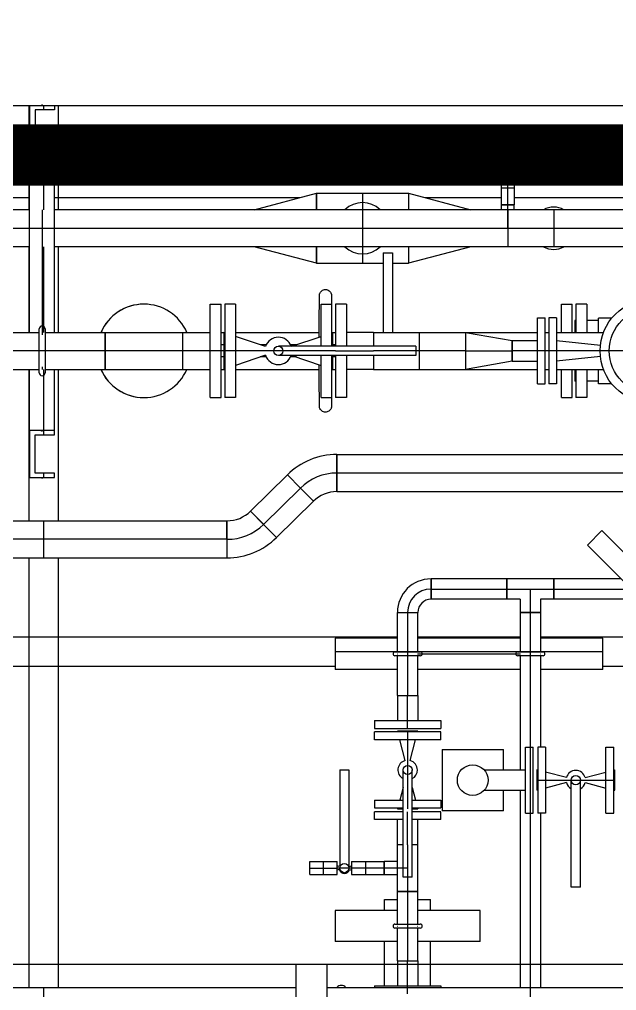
# Model space of a CAD drawing. Header units: inches. Extents: x 517790 to 538444, y 301815 to 302461.
# Drawn here: x 517891.266 to 517892.184, y 302347.485 to 302348.98 of the extents above; entities that cross this region are included whole.
import ezdxf

# ---------------------------------------------------------------- set-up
doc = ezdxf.new("R2010")
doc.units = ezdxf.units.IN
doc.header["$MEASUREMENT"] = 0
doc.linetypes.add('BLAST PROOF PARTITION-EMBED 1_DWG$0$DIVIDE2', pattern=[0.625, 0.25, -0.125, 0, -0.125, 0, -0.125])
doc.layers.add('Layout', color=6, linetype='Continuous', lineweight=15)
for name, color, linetype in [('电气-接地设计-接地线', 3, '接地线'), ('硅胶总平面底图 工艺装置区', 253, 'Continuous'), ('硅胶总平面底图0804', 253, 'Continuous')]:
    doc.layers.add(name, color=color, linetype=linetype)
doc.styles.add('EESLTYPE', font='TXT.shx')
doc.linetypes.add('接地线', pattern='A,500,["/",EESLTYPE,S=200,R=0,X=0,Y=-100],-200,60,-200', length=960)

msp = doc.modelspace()

# ---------------------------------------------------------------- linework, layer by layer
at = {"layer": 'Layout', "color": 9, "lineweight": -3}
msp.add_arc((517888.1581, 302345.937), 10.9625, 0, 86.22389, dxfattribs=at)
at = {"layer": '电气-接地设计-接地线', "color": 1, "linetype": '接地线', "ltscale": 0.005, "const_width": 0.0944}
msp.add_lwpolyline([(517880.4229, 302348.7714), (517892.3704, 302348.7714)], dxfattribs=at)
at = {"layer": '硅胶总平面底图 工艺装置区', "linetype": 'BLAST PROOF PARTITION-EMBED 1_DWG$0$DIVIDE2', "lineweight": -3, "ltscale": 400}
msp.add_line((517875.7208, 302348.8476), (517896.8661, 302348.8476), dxfattribs=at)
at = {"layer": '硅胶总平面底图 工艺装置区', "color": 253, "linetype": 'Continuous', "lineweight": -3}
for p, q in [((517889.1255, 302348.8476), (517891.2814, 302348.8476)), ((517891.28, 302348.8476), (517891.2814, 302348.8476)), ((517891.28, 302348.8476), (517891.28, 302348.6873)), ((517891.2814, 302348.8476), (517891.3198, 302348.8476)), ((517891.2814, 302348.8476), (517891.2814, 302348.7757)), ((517891.3027, 302348.8476), (517891.3027, 302348.8411)), ((517891.3198, 302348.8476), (517891.3198, 302348.8411)), ((517891.3198, 302348.8476), (517892.2981, 302348.8476)), ((517891.3198, 302348.8476), (517891.3254, 302348.8476)), ((517891.3254, 302348.8476), (517891.3254, 302348.6873)), ((517891.29, 302348.8411), (517891.29, 302348.7823)), ((517891.3198, 302348.8411), (517891.29, 302348.8411)), ((517892.0069, 302348.807), (517892.017, 302348.807)), ((517892.0069, 302348.807), (517892.0069, 302348.765)), ((517892.017, 302348.807), (517892.017, 302348.7868)), ((517892.017, 302348.807), (517892.0271, 302348.807)), ((517892.0271, 302348.807), (517892.0271, 302348.765)), ((517892.017, 302348.7868), (517892.0069, 302348.7868)), ((517892.0271, 302348.7868), (517892.017, 302348.7868)), ((517892.017, 302348.7868), (517892.017, 302348.765)), ((517891.2814, 302348.7757), (517891.2997, 302348.7757)), ((517891.2814, 302348.4985), (517891.2814, 302348.7757)), ((517891.2997, 302348.7757), (517891.2814, 302348.7757)), ((517891.29, 302348.7823), (517891.3198, 302348.7823)), ((517891.3015, 302348.7757), (517891.3198, 302348.7757)), ((517891.3198, 302348.7757), (517891.3015, 302348.7757)), ((517891.3027, 302348.7823), (517891.3027, 302348.6873)), ((517891.3198, 302348.7823), (517891.3198, 302348.7757)), ((517891.3198, 302348.4985), (517891.3198, 302348.7757)), ((517891.866, 302348.7539), (517891.866, 302348.761)), ((517891.866, 302348.761), (517892.017, 302348.761)), ((517892.0069, 302348.765), (517892.017, 302348.765)), ((517892.0146, 302348.7618), (517892.0136, 302348.765)), ((517892.017, 302348.765), (517892.017, 302348.7651)), ((517892.017, 302348.7428), (517892.017, 302348.765)), ((517892.017, 302348.765), (517892.017, 302348.765)), ((517892.017, 302348.765), (517892.0271, 302348.765)), ((517892.0194, 302348.7618), (517892.0204, 302348.765)), ((517891.866, 302348.7468), (517891.866, 302348.7539)), ((517891.866, 302348.7468), (517892.017, 302348.7468)), ((517892.0271, 302348.7428), (517892.0069, 302348.7428)), ((517892.0069, 302348.7428), (517892.0069, 302348.6948)), ((517892.0146, 302348.746), (517892.0136, 302348.7428)), ((517892.017, 302348.7211), (517892.017, 302348.7428)), ((517892.0194, 302348.746), (517892.0204, 302348.7428)), ((517892.0271, 302348.7428), (517892.0271, 302348.6948)), ((517891.6269, 302348.6873), (517891.7229, 302348.7128)), ((517891.7229, 302348.7128), (517891.7229, 302348.6873)), ((517891.7229, 302348.7128), (517891.7937, 302348.7128)), ((517891.7229, 302348.6873), (517891.7229, 302348.7128)), ((517891.7937, 302348.7128), (517891.7937, 302348.6049)), ((517891.7937, 302348.7128), (517891.8645, 302348.7128)), ((517891.8645, 302348.7128), (517891.8645, 302348.6873)), ((517891.8645, 302348.7128), (517891.8645, 302348.6873)), ((517891.8645, 302348.7128), (517891.9604, 302348.6873)), ((517892.0069, 302348.7211), (517892.0271, 302348.7211)), ((517892.017, 302348.6948), (517892.017, 302348.7211)), ((517890.9239, 302348.706), (517891.2814, 302348.706)), ((517891.3198, 302348.706), (517891.6974, 302348.706)), ((517891.8899, 302348.706), (517892.0069, 302348.706)), ((517892.0271, 302348.706), (517892.2006, 302348.706)), ((517891.2814, 302348.6873), (517890.8006, 302348.6873)), ((517891.3006, 302348.6873), (517891.3006, 302348.4947)), ((517892.4577, 302348.6873), (517891.3198, 302348.6873)), ((517892.0069, 302348.6948), (517892.017, 302348.6948)), ((517892.0069, 302348.6948), (517892.0069, 302348.6873)), ((517892.0271, 302348.6948), (517892.0069, 302348.6948)), ((517892.017, 302348.6948), (517892.017, 302348.6948)), ((517892.017, 302348.6948), (517892.017, 302348.6948)), ((517892.017, 302348.6873), (517892.017, 302348.6948)), ((517892.017, 302348.6948), (517892.0271, 302348.6948)), ((517892.017, 302348.6588), (517892.017, 302348.6873)), ((517892.017, 302348.6873), (517892.017, 302348.6304)), ((517892.0271, 302348.6873), (517892.0271, 302348.6948)), ((517892.0878, 302348.6873), (517892.0878, 302348.6304)), ((517890.8653, 302348.6588), (517891.2814, 302348.6588)), ((517891.2814, 302348.6588), (517891.3198, 302348.6588)), ((517891.3198, 302348.6588), (517892.4519, 302348.6588)), ((517891.2814, 302348.6304), (517890.8006, 302348.6304)), ((517891.28, 302348.6304), (517891.28, 302348.4985)), ((517891.3027, 302348.6304), (517891.3027, 302348.4985)), ((517892.4577, 302348.6304), (517891.3198, 302348.6304)), ((517891.3254, 302348.6304), (517891.3254, 302348.4985)), ((517891.7229, 302348.6049), (517891.6269, 302348.6304)), ((517891.7229, 302348.6304), (517891.7229, 302348.6049)), ((517891.7229, 302348.6049), (517891.7229, 302348.6304)), ((517891.8645, 302348.6304), (517891.8645, 302348.6049)), ((517891.8645, 302348.6304), (517891.8645, 302348.6049)), ((517891.9604, 302348.6304), (517891.8645, 302348.6049)), ((517891.8253, 302348.6211), (517891.8395, 302348.6211)), ((517891.8253, 302348.6211), (517891.8253, 302348.4985)), ((517891.8395, 302348.6211), (517891.8395, 302348.4985)), ((517891.7229, 302348.6049), (517891.7937, 302348.6049)), ((517891.7937, 302348.6049), (517891.8253, 302348.6049)), ((517891.8395, 302348.6049), (517891.8645, 302348.6049)), ((517891.4572, 302348.542), (517891.4571, 302348.542)), ((517891.4571, 302348.542), (517891.4571, 302348.542)), ((517891.4573, 302348.542), (517891.4573, 302348.542)), ((517891.4573, 302348.542), (517891.4573, 302348.542)), ((517891.5594, 302348.47), (517891.5594, 302348.542)), ((517891.5594, 302348.542), (517891.5759, 302348.542)), ((517891.5759, 302348.47), (517891.5759, 302348.542)), ((517891.5816, 302348.542), (517891.5816, 302348.47)), ((517891.5981, 302348.542), (517891.5816, 302348.542)), ((517891.5981, 302348.542), (517891.5981, 302348.47)), ((517891.73, 302348.4771), (517891.73, 302348.542)), ((517891.73, 302348.542), (517891.7465, 302348.542)), ((517891.7465, 302348.4771), (517891.7465, 302348.542)), ((517891.7522, 302348.542), (517891.7522, 302348.4771)), ((517891.7687, 302348.542), (517891.7522, 302348.542)), ((517891.7687, 302348.542), (517891.7687, 302348.4771)), ((517892.0998, 302348.4985), (517892.0998, 302348.542)), ((517892.0998, 302348.542), (517892.1163, 302348.542)), ((517892.1163, 302348.4985), (517892.1163, 302348.542)), ((517892.122, 302348.542), (517892.122, 302348.4985)), ((517892.1385, 302348.542), (517892.122, 302348.542)), ((517892.1385, 302348.542), (517892.1385, 302348.4985)), ((517892.0626, 302348.47), (517892.0626, 302348.521)), ((517892.0626, 302348.521), (517892.0746, 302348.521)), ((517892.0746, 302348.47), (517892.0746, 302348.521)), ((517892.0802, 302348.521), (517892.0802, 302348.47)), ((517892.0923, 302348.521), (517892.0802, 302348.521)), ((517892.0923, 302348.521), (517892.0923, 302348.47)), ((517892.1769, 302348.5205), (517892.1569, 302348.5205)), ((517892.1569, 302348.4985), (517892.1569, 302348.5205)), ((517891.2961, 302348.4363), (517891.2961, 302348.5038)), ((517891.3051, 302348.5038), (517891.3051, 302348.4363)), ((517892.1205, 302348.5168), (517892.1205, 302348.4985)), ((517892.122, 302348.5168), (517892.1205, 302348.5168)), ((517892.1569, 302348.5168), (517892.1385, 302348.5168)), ((517891.198, 302348.4985), (517891.2961, 302348.4985)), ((517891.3006, 302348.4985), (517891.3006, 302348.4947)), ((517891.3051, 302348.4985), (517891.3975, 302348.4985)), ((517891.3975, 302348.4416), (517891.3975, 302348.4985)), ((517891.3975, 302348.4985), (517891.5174, 302348.4985)), ((517891.3975, 302348.4985), (517891.3975, 302348.4416)), ((517891.5174, 302348.47), (517891.5174, 302348.4985)), ((517891.5174, 302348.4985), (517891.5594, 302348.4985)), ((517891.5174, 302348.4416), (517891.5174, 302348.4985)), ((517891.5759, 302348.4985), (517891.5816, 302348.4985)), ((517891.5801, 302348.4985), (517891.5801, 302348.47)), ((517891.5816, 302348.498), (517891.5801, 302348.4985)), ((517891.5981, 302348.4985), (517891.7271, 302348.4985)), ((517891.6442, 302348.4768), (517891.5981, 302348.4924)), ((517891.6849, 302348.4771), (517891.73, 302348.4924)), ((517891.7465, 302348.498), (517891.748, 302348.4985)), ((517891.7465, 302348.4985), (517891.7522, 302348.4985)), ((517891.748, 302348.4771), (517891.748, 302348.4985)), ((517891.8107, 302348.4985), (517891.7687, 302348.4985)), ((517891.8107, 302348.4985), (517891.8107, 302348.4771)), ((517891.8107, 302348.4985), (517891.8107, 302348.4771)), ((517891.8107, 302348.4985), (517891.881, 302348.4985)), ((517891.881, 302348.4985), (517891.881, 302348.4416)), ((517891.881, 302348.4985), (517891.9518, 302348.4985)), ((517891.9518, 302348.4985), (517891.9518, 302348.4416)), ((517891.9518, 302348.4985), (517892.0626, 302348.4985)), ((517891.9518, 302348.4985), (517891.9518, 302348.47)), ((517891.9518, 302348.4985), (517892.0238, 302348.4858)), ((517892.0746, 302348.4985), (517892.0802, 302348.4985)), ((517892.0923, 302348.4985), (517892.1643, 302348.4985)), ((517891.5801, 302348.4795), (517891.5759, 302348.4795)), ((517891.6453, 302348.4795), (517891.6362, 302348.4795)), ((517891.8754, 302348.4771), (517891.6641, 302348.4771)), ((517891.6919, 302348.4795), (517891.6828, 302348.4795)), ((517891.7522, 302348.4795), (517891.748, 302348.4795)), ((517891.8754, 302348.4771), (517891.8754, 302348.47)), ((517892.0238, 302348.47), (517892.0238, 302348.4858)), ((517892.0238, 302348.4858), (517892.0626, 302348.4858)), ((517892.0238, 302348.4858), (517892.0238, 302348.47)), ((517892.1595, 302348.4785), (517892.0923, 302348.4857)), ((517891.2961, 302348.47), (517891.2295, 302348.47)), ((517891.3051, 302348.47), (517891.2961, 302348.47)), ((517891.3975, 302348.47), (517891.3051, 302348.47)), ((517891.5174, 302348.47), (517891.3975, 302348.47)), ((517891.3975, 302348.47), (517891.3976, 302348.47)), ((517891.3976, 302348.47), (517891.3976, 302348.47)), ((517891.5759, 302348.47), (517891.5174, 302348.47)), ((517891.5174, 302348.4416), (517891.5174, 302348.47)), ((517891.5174, 302348.47), (517891.5174, 302348.47)), ((517891.5594, 302348.3981), (517891.5594, 302348.47)), ((517891.5759, 302348.3981), (517891.5759, 302348.47)), ((517891.5801, 302348.47), (517891.5759, 302348.47)), ((517891.5801, 302348.4606), (517891.5759, 302348.4606)), ((517891.748, 302348.47), (517891.5801, 302348.47)), ((517891.5801, 302348.47), (517891.5801, 302348.4416)), ((517891.5816, 302348.47), (517891.5816, 302348.3981)), ((517891.5981, 302348.47), (517891.5981, 302348.3981)), ((517891.6442, 302348.4633), (517891.5981, 302348.4477)), ((517891.6453, 302348.4606), (517891.6362, 302348.4606)), ((517891.8754, 302348.463), (517891.6641, 302348.463)), ((517891.6919, 302348.4606), (517891.6828, 302348.4606)), ((517891.6849, 302348.463), (517891.73, 302348.4477)), ((517891.73, 302348.3981), (517891.73, 302348.463)), ((517891.7465, 302348.3981), (517891.7465, 302348.463)), ((517891.7522, 302348.47), (517891.748, 302348.47)), ((517891.748, 302348.4416), (517891.748, 302348.463)), ((517891.7522, 302348.4606), (517891.748, 302348.4606)), ((517891.7522, 302348.47), (517891.8107, 302348.47)), ((517891.7522, 302348.463), (517891.7522, 302348.3981)), ((517891.7687, 302348.463), (517891.7687, 302348.3981)), ((517891.8754, 302348.47), (517891.8107, 302348.47)), ((517891.8107, 302348.463), (517891.8107, 302348.4416)), ((517891.8107, 302348.463), (517891.8107, 302348.4416)), ((517891.8754, 302348.47), (517891.8754, 302348.463)), ((517891.881, 302348.47), (517891.8754, 302348.47)), ((517891.9518, 302348.47), (517891.881, 302348.47)), ((517891.881, 302348.47), (517891.881, 302348.47)), ((517891.881, 302348.47), (517891.881, 302348.47)), ((517891.9518, 302348.47), (517892.0238, 302348.47)), ((517891.9518, 302348.47), (517891.9518, 302348.4416)), ((517892.0746, 302348.47), (517892.0238, 302348.47)), ((517892.0238, 302348.4543), (517892.0238, 302348.47)), ((517892.0238, 302348.47), (517892.0238, 302348.4543)), ((517892.0626, 302348.4191), (517892.0626, 302348.47)), ((517892.0802, 302348.47), (517892.0746, 302348.47)), ((517892.0746, 302348.4191), (517892.0746, 302348.47)), ((517892.3983, 302348.47), (517892.0802, 302348.47)), ((517892.0802, 302348.47), (517892.0802, 302348.4191)), ((517892.0923, 302348.47), (517892.0923, 302348.4191)), ((517892.1595, 302348.4616), (517892.0923, 302348.4544)), ((517891.3006, 302348.4454), (517891.3006, 302348.4416)), ((517891.3006, 302348.4454), (517891.3006, 302348.4416)), ((517892.0238, 302348.4543), (517891.9518, 302348.4416)), ((517892.0238, 302348.4543), (517892.0626, 302348.4543)), ((517891.198, 302348.4416), (517891.2961, 302348.4416)), ((517891.28, 302348.4416), (517891.28, 302348.2084)), ((517891.2814, 302348.3472), (517891.2814, 302348.4416)), ((517891.3027, 302348.4416), (517891.3027, 302348.3406)), ((517891.3051, 302348.4416), (517891.3975, 302348.4416)), ((517891.3198, 302348.3472), (517891.3198, 302348.4416)), ((517891.3254, 302348.4416), (517891.3254, 302348.2084)), ((517891.3975, 302348.4416), (517891.5174, 302348.4416)), ((517891.5174, 302348.4416), (517891.5594, 302348.4416)), ((517891.5759, 302348.4416), (517891.5816, 302348.4416)), ((517891.5816, 302348.4421), (517891.5801, 302348.4416)), ((517891.5981, 302348.4416), (517891.7271, 302348.4416)), ((517891.7465, 302348.4421), (517891.748, 302348.4416)), ((517891.7465, 302348.4416), (517891.7522, 302348.4416)), ((517891.8107, 302348.4416), (517891.7687, 302348.4416)), ((517891.8107, 302348.4416), (517891.881, 302348.4416)), ((517891.881, 302348.4416), (517891.9518, 302348.4416)), ((517891.9518, 302348.4416), (517892.0626, 302348.4416)), ((517892.0746, 302348.4416), (517892.0802, 302348.4416)), ((517892.0923, 302348.4416), (517892.1643, 302348.4416)), ((517892.0998, 302348.3981), (517892.0998, 302348.4416)), ((517892.1163, 302348.3981), (517892.1163, 302348.4416)), ((517892.1205, 302348.4416), (517892.1205, 302348.4233)), ((517892.122, 302348.4416), (517892.122, 302348.3981)), ((517892.1385, 302348.4416), (517892.1385, 302348.3981)), ((517892.1569, 302348.4195), (517892.1569, 302348.4416)), ((517892.0626, 302348.4191), (517892.0746, 302348.4191)), ((517892.0923, 302348.4191), (517892.0802, 302348.4191)), ((517892.122, 302348.4233), (517892.1205, 302348.4233)), ((517892.1569, 302348.4233), (517892.1385, 302348.4233)), ((517892.1769, 302348.4195), (517892.1569, 302348.4195)), ((517891.4572, 302348.3981), (517891.4571, 302348.3981)), ((517891.4571, 302348.3981), (517891.4571, 302348.3981)), ((517891.4573, 302348.3981), (517891.4573, 302348.3981)), ((517891.4573, 302348.3981), (517891.4573, 302348.3981)), ((517891.5594, 302348.3981), (517891.5759, 302348.3981)), ((517891.5981, 302348.3981), (517891.5816, 302348.3981)), ((517891.73, 302348.3981), (517891.7465, 302348.3981)), ((517891.7687, 302348.3981), (517891.7522, 302348.3981)), ((517892.0998, 302348.3981), (517892.1163, 302348.3981)), ((517892.1385, 302348.3981), (517892.122, 302348.3981)), ((517891.2997, 302348.3472), (517891.2814, 302348.3472)), ((517891.2997, 302348.3472), (517891.2814, 302348.3472)), ((517891.2814, 302348.3472), (517891.2814, 302348.2752)), ((517891.29, 302348.2818), (517891.29, 302348.3406)), ((517891.29, 302348.3406), (517891.3198, 302348.3406)), ((517891.3198, 302348.3472), (517891.3015, 302348.3472)), ((517891.3198, 302348.3472), (517891.3015, 302348.3472)), ((517891.3198, 302348.3406), (517891.3198, 302348.3472)), ((517891.7542, 302348.3103), (517891.7542, 302348.2534)), ((517891.7542, 302348.3103), (517892.3323, 302348.3103)), ((517891.7542, 302348.2534), (517891.7542, 302348.3103)), ((517891.3198, 302348.2818), (517891.29, 302348.2818)), ((517891.3027, 302348.2818), (517891.3027, 302348.2752)), ((517891.3198, 302348.2752), (517891.3198, 302348.2818)), ((517891.6213, 302348.2232), (517891.678, 302348.2791)), ((517891.678, 302348.2791), (517891.698, 302348.2588)), ((517891.698, 302348.2588), (517891.678, 302348.279)), ((517892.3323, 302348.2818), (517891.7542, 302348.2818)), ((517891.7542, 302348.2818), (517891.7542, 302348.2818)), ((517891.7542, 302348.2818), (517891.7542, 302348.2818)), ((517891.2814, 302348.2752), (517891.3198, 302348.2752)), ((517891.698, 302348.2588), (517891.6413, 302348.2029)), ((517891.7181, 302348.2385), (517891.698, 302348.2588)), ((517891.698, 302348.2588), (517891.718, 302348.2385)), ((517891.698, 302348.2587), (517891.6981, 302348.2587)), ((517891.6981, 302348.2587), (517891.6981, 302348.2588)), ((517891.7542, 302348.2534), (517892.3323, 302348.2534)), ((517891.6613, 302348.1826), (517891.718, 302348.2385)), ((517891.6213, 302348.2232), (517891.6413, 302348.2029)), ((517891.6613, 302348.1826), (517891.6213, 302348.2232)), ((517890.6644, 302348.2084), (517891.5851, 302348.2084)), ((517891.3027, 302348.2084), (517891.3027, 302348.1514)), ((517891.5851, 302348.1799), (517891.5851, 302348.2084)), ((517891.5851, 302348.2084), (517891.5851, 302348.1514)), ((517891.6413, 302348.2029), (517891.6613, 302348.1826)), ((517891.6413, 302348.2029), (517891.6413, 302348.2029)), ((517891.6413, 302348.2029), (517891.6413, 302348.2029)), ((517892.1619, 302348.1934), (517892.1397, 302348.1711)), ((517892.1619, 302348.1934), (517892.2286, 302348.1266)), ((517891.5851, 302348.1799), (517890.6644, 302348.1799)), ((517891.5851, 302348.18), (517891.5851, 302348.18)), ((517891.5851, 302348.18), (517891.5851, 302348.18)), ((517892.1397, 302348.1711), (517892.2064, 302348.1044)), ((517890.6644, 302348.1514), (517891.5851, 302348.1514)), ((517891.28, 302348.1514), (517891.28, 302347.4901)), ((517891.3254, 302348.1514), (517891.3254, 302347.4901)), ((517891.899, 302348.1034), (517891.899, 302348.1191)), ((517892.0158, 302348.1191), (517891.899, 302348.1191)), ((517891.899, 302348.1191), (517891.899, 302348.0876)), ((517892.0158, 302348.1034), (517892.0158, 302348.1191)), ((517892.0158, 302348.1191), (517892.0158, 302348.0876)), ((517892.0878, 302348.1191), (517892.0158, 302348.1191)), ((517892.0878, 302348.1191), (517892.0878, 302348.0876)), ((517892.0878, 302348.1034), (517892.0878, 302348.1191)), ((517892.1916, 302348.1191), (517892.0878, 302348.1191)), ((517891.8989, 302348.1034), (517891.8989, 302348.1034)), ((517891.899, 302348.1034), (517891.8989, 302348.1034)), ((517891.899, 302348.1034), (517892.0158, 302348.1034)), ((517891.899, 302348.0876), (517891.899, 302348.1034)), ((517892.0158, 302348.0876), (517892.0158, 302348.1034)), ((517892.0158, 302348.1034), (517892.0878, 302348.1034)), ((517892.0158, 302348.1034), (517892.0158, 302348.1034)), ((517892.0518, 302348.0674), (517892.0518, 302348.1034)), ((517892.0877, 302348.1034), (517892.0877, 302348.1034)), ((517892.0878, 302348.1034), (517892.0877, 302348.1034)), ((517892.0878, 302348.1034), (517892.2074, 302348.1034)), ((517892.0878, 302348.0876), (517892.0878, 302348.1034)), ((517892.0158, 302348.0876), (517891.899, 302348.0876)), ((517892.036, 302348.0876), (517892.0158, 302348.0876)), ((517892.036, 302348.0876), (517892.036, 302348.0674)), ((517892.0878, 302348.0876), (517892.0676, 302348.0876)), ((517892.0676, 302348.0876), (517892.0676, 302348.0674)), ((517892.2085, 302348.0876), (517892.0878, 302348.0876)), ((517891.8472, 302348.0674), (517891.8788, 302348.0674)), ((517891.8472, 302348.0066), (517891.8472, 302348.0674)), ((517891.8472, 302348.0674), (517891.8788, 302348.0674)), ((517891.863, 302348.0674), (517891.863, 302348.0066)), ((517891.863, 302348.0674), (517891.863, 302348.0674)), ((517891.863, 302348.0674), (517891.863, 302348.0674)), ((517891.8788, 302348.0066), (517891.8788, 302348.0674)), ((517892.036, 302348.0674), (517892.0518, 302348.0674)), ((517892.0676, 302348.0674), (517892.036, 302348.0674)), ((517892.036, 302348.0674), (517892.036, 302348.0066)), ((517892.0518, 302348.0674), (517892.0518, 302348.0674)), ((517892.0518, 302348.0674), (517892.0676, 302348.0674)), ((517892.0518, 302348.0066), (517892.0518, 302348.0674)), ((517892.0676, 302348.0674), (517892.0676, 302348.0066)), ((517890.9349, 302348.03), (517891.8472, 302348.03)), ((517891.7513, 302348.0276), (517891.7513, 302347.9796)), ((517891.8472, 302348.0276), (517891.7513, 302348.0276)), ((517891.8788, 302348.03), (517892.036, 302348.03)), ((517892.036, 302348.0276), (517891.8788, 302348.0276)), ((517892.0676, 302348.03), (517892.241, 302348.03)), ((517892.1635, 302348.0276), (517892.0676, 302348.0276)), ((517892.1635, 302347.9796), (517892.1635, 302348.0276)), ((517891.7513, 302348.0074), (517892.1635, 302348.0074)), ((517891.8435, 302348.0066), (517891.8825, 302348.0066)), ((517891.8825, 302348.0006), (517891.8435, 302348.0006)), ((517891.8472, 302348.0036), (517891.8477, 302348.0036)), ((517891.8472, 302348.0036), (517891.8477, 302348.0036)), ((517891.8472, 302347.9397), (517891.8472, 302348.0006)), ((517891.863, 302348.0066), (517891.863, 302348.0006)), ((517891.863, 302348.0006), (517891.863, 302347.9397)), ((517891.8783, 302348.0036), (517892.0365, 302348.0036)), ((517891.8783, 302348.0036), (517891.8788, 302348.0036)), ((517891.8788, 302347.9397), (517891.8788, 302348.0006)), ((517892.0323, 302348.0066), (517892.0713, 302348.0066)), ((517892.0713, 302348.0006), (517892.0323, 302348.0006)), ((517892.036, 302348.0036), (517892.0365, 302348.0036)), ((517892.036, 302348.0006), (517892.036, 302347.825)), ((517892.0518, 302348.0006), (517892.0518, 302348.0066)), ((517892.0518, 302347.8602), (517892.0518, 302348.0006)), ((517892.0671, 302348.0036), (517892.0676, 302348.0036)), ((517892.0671, 302348.0036), (517892.0676, 302348.0036)), ((517892.0676, 302348.0006), (517892.0676, 302347.8602)), ((517891.0308, 302347.9847), (517891.7513, 302347.9847)), ((517891.8472, 302347.9796), (517891.7513, 302347.9796)), ((517892.036, 302347.9796), (517891.8788, 302347.9796)), ((517892.1635, 302347.9796), (517892.0676, 302347.9796)), ((517892.1635, 302347.9847), (517892.3124, 302347.9847)), ((517891.8472, 302347.9397), (517891.863, 302347.9397)), ((517891.8472, 302347.9397), (517891.8472, 302347.901)), ((517891.8472, 302347.9397), (517891.8788, 302347.9397)), ((517891.863, 302347.8889), (517891.863, 302347.9397)), ((517891.863, 302347.9397), (517891.8788, 302347.9397)), ((517891.8788, 302347.9397), (517891.8788, 302347.901)), ((517891.812, 302347.901), (517891.863, 302347.901)), ((517891.812, 302347.901), (517891.812, 302347.8889)), ((517891.863, 302347.901), (517891.9139, 302347.901)), ((517891.9139, 302347.901), (517891.9139, 302347.8889)), ((517891.812, 302347.8889), (517891.863, 302347.8889)), ((517891.863, 302347.8833), (517891.812, 302347.8833)), ((517891.812, 302347.8712), (517891.812, 302347.8833)), ((517891.8788, 302347.8847), (517891.8472, 302347.8847)), ((517891.8476, 302347.8833), (517891.8472, 302347.8847)), ((517891.863, 302347.8889), (517891.9139, 302347.8889)), ((517891.863, 302347.8847), (517891.863, 302347.7648)), ((517891.9139, 302347.8833), (517891.863, 302347.8833)), ((517891.8784, 302347.8833), (517891.8788, 302347.8847)), ((517891.9139, 302347.8712), (517891.9139, 302347.8833)), ((517891.863, 302347.8712), (517891.812, 302347.8712)), ((517891.8592, 302347.8393), (517891.8508, 302347.8712)), ((517891.9139, 302347.8712), (517891.863, 302347.8712)), ((517891.8668, 302347.8393), (517891.8752, 302347.8712)), ((517892.0441, 302347.8092), (517892.0441, 302347.8602)), ((517892.0441, 302347.8602), (517892.0561, 302347.8602)), ((517892.0518, 302347.7583), (517892.0518, 302347.8602)), ((517892.0561, 302347.8092), (517892.0561, 302347.8602)), ((517892.0632, 302347.8602), (517892.0632, 302347.8092)), ((517892.0752, 302347.8602), (517892.0632, 302347.8602)), ((517892.0752, 302347.8602), (517892.0752, 302347.8092)), ((517892.1682, 302347.8092), (517892.1682, 302347.8602)), ((517892.1682, 302347.8602), (517892.1802, 302347.8602)), ((517892.1802, 302347.8092), (517892.1802, 302347.8602)), ((517891.9159, 302347.8564), (517891.9159, 302347.762)), ((517891.9159, 302347.8564), (517892.0103, 302347.8564)), ((517892.0103, 302347.825), (517892.0103, 302347.8564)), ((517891.7586, 302347.8249), (517891.7657, 302347.8249)), ((517891.7586, 302347.8249), (517891.7586, 302347.6738)), ((517891.7657, 302347.8249), (517891.7728, 302347.8249)), ((517891.7728, 302347.8249), (517891.7728, 302347.6738)), ((517891.8559, 302347.6599), (517891.8559, 302347.8248)), ((517891.8701, 302347.6599), (517891.8701, 302347.8248)), ((517891.9807, 302347.825), (517892.0441, 302347.825)), ((517892.0617, 302347.825), (517892.0617, 302347.7935)), ((517892.0632, 302347.8246), (517892.0617, 302347.825)), ((517892.1072, 302347.8131), (517892.0752, 302347.8215)), ((517892.1362, 302347.8131), (517892.1682, 302347.8215)), ((517892.1802, 302347.8246), (517892.1816, 302347.825)), ((517892.1816, 302347.8092), (517892.1816, 302347.825)), ((517892.0441, 302347.7583), (517892.0441, 302347.8092)), ((517892.0561, 302347.7583), (517892.0561, 302347.8092)), ((517892.0617, 302347.8092), (517892.1816, 302347.8092)), ((517892.0632, 302347.8092), (517892.0632, 302347.7583)), ((517892.0752, 302347.8092), (517892.0752, 302347.7583)), ((517892.1072, 302347.8054), (517892.0752, 302347.797)), ((517892.1146, 302347.6444), (517892.1146, 302347.8092)), ((517892.1288, 302347.6444), (517892.1288, 302347.8092)), ((517892.1362, 302347.8054), (517892.1682, 302347.797)), ((517892.1682, 302347.7583), (517892.1682, 302347.8092)), ((517892.1802, 302347.7583), (517892.1802, 302347.8092)), ((517892.1816, 302347.7935), (517892.1816, 302347.8092)), ((517891.8559, 302347.7979), (517891.8508, 302347.7783)), ((517891.8701, 302347.7979), (517891.8752, 302347.7783)), ((517891.9807, 302347.7935), (517892.0441, 302347.7935)), ((517892.0103, 302347.762), (517892.0103, 302347.7935)), ((517892.036, 302347.7935), (517892.036, 302347.4901)), ((517892.0632, 302347.7939), (517892.0617, 302347.7935)), ((517892.1802, 302347.7939), (517892.1816, 302347.7935)), ((517891.812, 302347.7783), (517891.8559, 302347.7783)), ((517891.812, 302347.7783), (517891.812, 302347.7663)), ((517891.8701, 302347.7783), (517891.9139, 302347.7783)), ((517891.9139, 302347.7783), (517891.9139, 302347.7663)), ((517891.812, 302347.7663), (517891.8559, 302347.7663)), ((517891.8559, 302347.7606), (517891.812, 302347.7606)), ((517891.812, 302347.7486), (517891.812, 302347.7606)), ((517891.8476, 302347.7663), (517891.8472, 302347.7648)), ((517891.8472, 302347.7648), (517891.8559, 302347.7648)), ((517891.863, 302347.7098), (517891.863, 302347.7606)), ((517891.8701, 302347.7663), (517891.9139, 302347.7663)), ((517891.8701, 302347.7648), (517891.8788, 302347.7648)), ((517891.9139, 302347.7606), (517891.8701, 302347.7606)), ((517891.8784, 302347.7663), (517891.8788, 302347.7648)), ((517891.9139, 302347.7486), (517891.9139, 302347.7606)), ((517892.0103, 302347.762), (517891.9159, 302347.762)), ((517892.0441, 302347.7583), (517892.0561, 302347.7583)), ((517892.0518, 302347.4901), (517892.0518, 302347.7583)), ((517892.0752, 302347.7583), (517892.0632, 302347.7583)), ((517892.0676, 302347.7583), (517892.0676, 302347.4901)), ((517892.1682, 302347.7583), (517892.1802, 302347.7583)), ((517891.8559, 302347.7486), (517891.812, 302347.7486)), ((517891.8472, 302347.7098), (517891.8472, 302347.7486)), ((517891.9139, 302347.7486), (517891.8701, 302347.7486)), ((517891.8788, 302347.7098), (517891.8788, 302347.7486)), ((517891.8559, 302347.7098), (517891.8472, 302347.7098)), ((517891.8472, 302347.6379), (517891.8472, 302347.7098)), ((517891.8559, 302347.7098), (517891.8472, 302347.7098)), ((517891.863, 302347.7098), (517891.863, 302347.6599)), ((517891.863, 302347.7098), (517891.863, 302347.7098)), ((517891.8788, 302347.7098), (517891.8701, 302347.7098)), ((517891.8788, 302347.7098), (517891.8701, 302347.7098)), ((517891.8788, 302347.6379), (517891.8788, 302347.7098)), ((517891.7126, 302347.6738), (517891.7126, 302347.6839)), ((517891.7126, 302347.6839), (517891.7546, 302347.6839)), ((517891.7328, 302347.6839), (517891.7328, 302347.6738)), ((517891.7546, 302347.6738), (517891.7546, 302347.6839)), ((517891.7768, 302347.6839), (517891.7768, 302347.6638)), ((517891.7768, 302347.6839), (517891.827, 302347.6839)), ((517891.7985, 302347.6638), (517891.7985, 302347.6839)), ((517891.827, 302347.6738), (517891.827, 302347.6839)), ((517891.8472, 302347.6839), (517891.827, 302347.6839)), ((517891.827, 302347.6839), (517891.827, 302347.6638)), ((517891.7126, 302347.6738), (517891.7328, 302347.6738)), ((517891.7126, 302347.6638), (517891.7126, 302347.6738)), ((517891.7328, 302347.6738), (517891.7546, 302347.6738)), ((517891.7328, 302347.6738), (517891.7328, 302347.6638)), ((517891.7546, 302347.6738), (517891.7545, 302347.6738)), ((517891.7545, 302347.6738), (517891.7545, 302347.6738)), ((517891.7578, 302347.6762), (517891.7546, 302347.6772)), ((517891.7546, 302347.6638), (517891.7546, 302347.6738)), ((517891.7768, 302347.6738), (517891.7546, 302347.6738)), ((517891.7578, 302347.6714), (517891.7546, 302347.6704)), ((517891.7735, 302347.6762), (517891.7768, 302347.6772)), ((517891.7735, 302347.6714), (517891.7768, 302347.6704)), ((517891.7985, 302347.6738), (517891.7768, 302347.6738)), ((517891.827, 302347.6738), (517891.7985, 302347.6738)), ((517891.827, 302347.6738), (517891.827, 302347.6738)), ((517891.827, 302347.6738), (517891.827, 302347.6738)), ((517891.8472, 302347.6738), (517891.827, 302347.6738)), ((517891.827, 302347.6638), (517891.827, 302347.6738)), ((517891.863, 302347.6738), (517891.8472, 302347.6738)), ((517891.7126, 302347.6638), (517891.7546, 302347.6638)), ((517891.7768, 302347.6638), (517891.827, 302347.6638)), ((517891.827, 302347.6638), (517891.8472, 302347.6638)), ((517891.863, 302347.6599), (517891.8559, 302347.6599)), ((517891.863, 302347.6599), (517891.863, 302347.6379)), ((517891.8701, 302347.6599), (517891.863, 302347.6599)), ((517891.8788, 302347.6379), (517891.8472, 302347.6379)), ((517891.8472, 302347.6379), (517891.8788, 302347.6379)), ((517891.8472, 302347.5875), (517891.8472, 302347.6379)), ((517891.863, 302347.6379), (517891.863, 302347.6379)), ((517891.863, 302347.6379), (517891.863, 302347.6379)), ((517891.863, 302347.6379), (517891.863, 302347.5875)), ((517891.8788, 302347.5875), (517891.8788, 302347.6379)), ((517892.1217, 302347.6444), (517892.1146, 302347.6444)), ((517892.1288, 302347.6444), (517892.1217, 302347.6444)), ((517891.8276, 302347.6085), (517891.8276, 302347.6255)), ((517891.8276, 302347.6255), (517891.8472, 302347.6255)), ((517891.8788, 302347.6255), (517891.8984, 302347.6255)), ((517891.8984, 302347.6085), (517891.8984, 302347.6255)), ((517891.7513, 302347.6085), (517891.7513, 302347.5606)), ((517891.8472, 302347.6085), (517891.7513, 302347.6085)), ((517891.9747, 302347.6085), (517891.8788, 302347.6085)), ((517891.9747, 302347.5606), (517891.9747, 302347.6085)), ((517891.8435, 302347.5875), (517891.8825, 302347.5875)), ((517891.8825, 302347.5815), (517891.8435, 302347.5815)), ((517891.8472, 302347.5845), (517891.8477, 302347.5845)), ((517891.8472, 302347.5845), (517891.8477, 302347.5845)), ((517891.8472, 302347.5312), (517891.8472, 302347.5815)), ((517891.863, 302347.5875), (517891.863, 302347.5815)), ((517891.863, 302347.5815), (517891.863, 302347.5312)), ((517891.8783, 302347.5845), (517891.8788, 302347.5845)), ((517891.8783, 302347.5845), (517891.8788, 302347.5845)), ((517891.8788, 302347.5312), (517891.8788, 302347.5815)), ((517891.8472, 302347.5606), (517891.7513, 302347.5606)), ((517891.8276, 302347.4924), (517891.8276, 302347.5606)), ((517891.9747, 302347.5606), (517891.8788, 302347.5606)), ((517891.8984, 302347.4924), (517891.8984, 302347.5606)), ((517891.8472, 302347.5312), (517891.863, 302347.5312)), ((517891.8472, 302347.5312), (517891.8472, 302347.4924)), ((517891.8472, 302347.5312), (517891.8788, 302347.5312)), ((517891.863, 302347.4901), (517891.863, 302347.5312)), ((517891.863, 302347.5312), (517891.8788, 302347.5312)), ((517891.8788, 302347.5312), (517891.8788, 302347.4924)), ((517890.9349, 302347.526), (517891.6917, 302347.526)), ((517891.28, 302347.526), (517891.3254, 302347.526)), ((517891.6917, 302347.4002), (517891.6917, 302347.526)), ((517891.6917, 302347.526), (517891.7389, 302347.526)), ((517891.7389, 302347.526), (517891.7389, 302347.4002)), ((517891.7389, 302347.526), (517891.8472, 302347.526)), ((517891.8276, 302347.526), (517891.8984, 302347.526)), ((517891.8788, 302347.526), (517892.036, 302347.526)), ((517892.036, 302347.526), (517892.0676, 302347.526)), ((517892.0676, 302347.526), (517892.508, 302347.526)), ((517890.7601, 302347.4901), (517891.6917, 302347.4901)), ((517891.3027, 302347.4901), (517891.3027, 302347.451)), ((517891.7389, 302347.4901), (517893.1142, 302347.4901)), ((517891.812, 302347.4924), (517891.863, 302347.4924)), ((517891.812, 302347.4924), (517891.812, 302347.4901)), ((517891.863, 302347.4924), (517891.9139, 302347.4924)), ((517891.863, 302347.4804), (517891.863, 302347.4901)), ((517891.9139, 302347.4924), (517891.9139, 302347.4901)), ((517892.0518, 302347.4193), (517892.0518, 302347.4901))]:
    msp.add_line(p, q, dxfattribs=at)
for centre, radius in [((517891.3006, 302348.7757), 0.000944), ((517892.017, 302348.7539), 0.00708), ((517892.2393, 302348.47), 0.0802), ((517892.2393, 302348.47), 0.0661), ((517891.6641, 302348.47), 0.00708), ((517891.3006, 302348.3472), 0.000944), ((517891.863, 302347.8248), 0.00708), ((517891.9631, 302347.8092), 0.0236), ((517892.1217, 302347.8092), 0.00708), ((517891.7657, 302347.6738), 0.00708)]:
    msp.add_circle(centre, radius, dxfattribs=at)
for centre, radius, start, end in [((517891.3006, 302348.8476), 0.000944, 0, 180), ((517892.017, 302348.7539), 0.00821, 107.0439, 120.4447), ((517892.017, 302348.7539), 0.00821, 0, 72.9561), ((517892.017, 302348.7539), 0.00821, 239.5553, 252.9561), ((517892.017, 302348.7539), 0.00821, 287.0439, 0), ((517891.7937, 302348.6588), 0.0394, 46.3013, 133.6987), ((517892.0878, 302348.6588), 0.0325, 61.0177, 118.9823), ((517891.7937, 302348.6588), 0.0394, 226.3013, 313.6987), ((517892.0878, 302348.6588), 0.0325, 241.0177, 298.9823), ((517891.4571, 302348.47), 0.0719, 90, 156.682), ((517891.4572, 302348.47), 0.0719, 89.9511, 156.682), ((517891.4571, 302348.47), 0.0719, 89.9982, 156.682), ((517891.4571, 302348.47), 0.0719, 90, 156.682), ((517891.4573, 302348.47), 0.0719, 89.9982, 156.682), ((517891.4573, 302348.47), 0.0719, 90, 156.682), ((517891.4573, 302348.47), 0.0719, 90, 156.682), ((517891.4573, 302348.47), 0.0719, 23.318, 156.682), ((517891.3006, 302348.5038), 0.0045, 0, 180), ((517891.6641, 302348.47), 0.021, 19.7221, 161.2587), ((517891.6641, 302348.47), 0.021, 198.7413, 340.2779), ((517891.3006, 302348.4363), 0.0045, 180, 0), ((517891.4571, 302348.47), 0.0719, 203.318, 270), ((517891.4572, 302348.47), 0.0719, 203.318, 270.0489), ((517891.4571, 302348.47), 0.0719, 203.318, 270.0018), ((517891.4571, 302348.47), 0.0719, 203.318, 270), ((517891.4573, 302348.47), 0.0719, 203.318, 270.0018), ((517891.4573, 302348.47), 0.0719, 203.318, 270), ((517891.4573, 302348.47), 0.0719, 203.318, 270), ((517891.4573, 302348.47), 0.0719, 203.318, 336.682), ((517891.7542, 302348.202), 0.1084, 90, 134.6586), ((517891.7542, 302348.202), 0.0799, 90, 134.6907), ((517891.3006, 302348.2752), 0.000944, 180, 0), ((517891.7542, 302348.202), 0.0514, 90, 134.6907), ((517891.5852, 302348.2598), 0.0514, 269.878, 314.5687), ((517891.5852, 302348.2598), 0.0799, 269.878, 314.5687), ((517891.5852, 302348.2598), 0.1084, 269.9101, 314.5687), ((517891.899, 302348.0674), 0.0517, 90, 180), ((517891.899, 302348.0674), 0.036, 90, 180), ((517891.899, 302348.0674), 0.0202, 90, 180), ((517891.9574, 302348.0276), 0.000944, 0, 180), ((517891.8435, 302348.0036), 0.003, 90, 270), ((517891.8825, 302348.0036), 0.003, 270, 90), ((517892.0323, 302348.0036), 0.003, 90, 270), ((517892.0713, 302348.0036), 0.003, 270, 90), ((517891.863, 302347.8248), 0.015, 104.7351, 241.8071), ((517891.863, 302347.8248), 0.015, 0, 75.2649), ((517891.863, 302347.8248), 0.015, 298.1929, 0), ((517892.1217, 302347.8092), 0.015, 14.7351, 165.2649), ((517892.1217, 302347.8092), 0.015, 194.7351, 241.8071), ((517892.1217, 302347.8092), 0.015, 298.1929, 345.2649), ((517891.7657, 302347.6738), 0.00821, 149.5553, 162.9561), ((517891.7657, 302347.6738), 0.00821, 197.0439, 342.9561), ((517891.7657, 302347.6738), 0.00821, 17.0439, 30.4447), ((517891.8435, 302347.5845), 0.003, 90, 270), ((517891.8825, 302347.5845), 0.003, 270, 90), ((517891.7611, 302347.4837), 0.00944, 42.4386, 137.5614)]:
    msp.add_arc(centre, radius, start, end, dxfattribs=at)
for points, knots in [([(517891.7271, 302348.4914), (517891.7271, 302348.4933), (517891.7271, 302348.4951), (517891.7271, 302348.4969), (517891.7271, 302348.5054), (517891.7271, 302348.5136), (517891.7271, 302348.5209), (517891.7271, 302348.5281), (517891.7272, 302348.5346), (517891.7272, 302348.5397), (517891.7272, 302348.5449), (517891.7272, 302348.5489), (517891.7272, 302348.5515), (517891.7272, 302348.5528), (517891.7272, 302348.5537), (517891.7272, 302348.5543), (517891.7272, 302348.5546), (517891.7272, 302348.5549), (517891.7272, 302348.5551), (517891.7272, 302348.5551), (517891.7272, 302348.5552), (517891.7272, 302348.5554), (517891.7272, 302348.5554), (517891.7272, 302348.5555), (517891.7272, 302348.5555), (517891.7272, 302348.5556), (517891.7272, 302348.5556), (517891.7272, 302348.5557), (517891.7272, 302348.5558), (517891.7272, 302348.556), (517891.7273, 302348.5561), (517891.7273, 302348.5562), (517891.7273, 302348.5563), (517891.7273, 302348.5564), (517891.7273, 302348.5566), (517891.7274, 302348.5568), (517891.7274, 302348.557), (517891.7275, 302348.5574), (517891.7276, 302348.5578), (517891.7278, 302348.5582), (517891.728, 302348.559), (517891.7284, 302348.5597), (517891.7289, 302348.5603), (517891.7294, 302348.5612), (517891.7301, 302348.5619), (517891.7309, 302348.5625), (517891.7317, 302348.5631), (517891.7326, 302348.5636), (517891.7336, 302348.5639), (517891.7345, 302348.5643), (517891.7355, 302348.5644), (517891.7365, 302348.5644), (517891.7375, 302348.5645), (517891.7385, 302348.5643), (517891.7395, 302348.564), (517891.7404, 302348.5637), (517891.7414, 302348.5632), (517891.7422, 302348.5626), (517891.743, 302348.5621), (517891.7437, 302348.5613), (517891.7443, 302348.5605), (517891.7449, 302348.5597), (517891.7453, 302348.5588), (517891.7456, 302348.5578), (517891.7458, 302348.5574), (517891.7459, 302348.5569), (517891.746, 302348.5564), (517891.746, 302348.5563), (517891.746, 302348.5562), (517891.746, 302348.5561), (517891.746, 302348.556), (517891.746, 302348.5559), (517891.746, 302348.5558), (517891.746, 302348.5557), (517891.7461, 302348.5556), (517891.7461, 302348.5556), (517891.7461, 302348.5555), (517891.7461, 302348.5555), (517891.7461, 302348.5554), (517891.7461, 302348.5554), (517891.7461, 302348.5553), (517891.7461, 302348.5553), (517891.7461, 302348.5552), (517891.7461, 302348.5552), (517891.7461, 302348.5551), (517891.7461, 302348.555), (517891.7461, 302348.5549), (517891.7461, 302348.5547), (517891.7461, 302348.5543), (517891.7461, 302348.5535), (517891.7461, 302348.5524), (517891.7461, 302348.5502), (517891.7461, 302348.5467), (517891.7461, 302348.542)], [0.1778829, 0.1778829, 0.1778829, 0.1778829, 0.1838759, 0.1838759, 0.1838759, 0.2125585, 0.2125585, 0.2125585, 0.2412431, 0.2412431, 0.2412431, 0.2699356, 0.2699356, 0.2699356, 0.284174, 0.284174, 0.284174, 0.2915406, 0.2915406, 0.2915406, 0.2943041, 0.2943041, 0.2943041, 0.2947182, 0.2947182, 0.2947182, 0.2951647, 0.2951647, 0.2951647, 0.2956528, 0.2956528, 0.2956528, 0.2960621, 0.2960621, 0.2960621, 0.2967204, 0.2967204, 0.2967204, 0.2980333, 0.2980333, 0.2980333, 0.3005637, 0.3005637, 0.3005637, 0.3037134, 0.3037134, 0.3037134, 0.3068991, 0.3068991, 0.3068991, 0.3100855, 0.3100855, 0.3100855, 0.3132721, 0.3132721, 0.3132721, 0.3164586, 0.3164586, 0.3164586, 0.3196451, 0.3196451, 0.3196451, 0.3228304, 0.3228304, 0.3228304, 0.3243636, 0.3243636, 0.3243636, 0.3247694, 0.3247694, 0.3247694, 0.3250972, 0.3250972, 0.3250972, 0.3255298, 0.3255298, 0.3255298, 0.3259463, 0.3259463, 0.3259463, 0.3266263, 0.3266263, 0.3266263, 0.3281804, 0.3281804, 0.3281804, 0.3328364, 0.3328364, 0.3328364, 0.3468401, 0.3468401, 0.3468401, 0.3748308, 0.3748308, 0.3748308, 0.3748308]), ([(517891.7366, 302348.3756), (517891.7356, 302348.3756), (517891.7346, 302348.3758), (517891.7336, 302348.3762), (517891.7326, 302348.3765), (517891.7317, 302348.377), (517891.7309, 302348.3776), (517891.7301, 302348.3782), (517891.7294, 302348.3789), (517891.7289, 302348.3797), (517891.7283, 302348.3806), (517891.7278, 302348.3815), (517891.7276, 302348.3825), (517891.7274, 302348.3829), (517891.7273, 302348.3834), (517891.7273, 302348.3838), (517891.7273, 302348.3839), (517891.7273, 302348.384), (517891.7272, 302348.3841), (517891.7272, 302348.3842), (517891.7272, 302348.3842), (517891.7272, 302348.3843), (517891.7272, 302348.3844), (517891.7272, 302348.3845), (517891.7272, 302348.3845), (517891.7272, 302348.3846), (517891.7272, 302348.3846), (517891.7272, 302348.3847), (517891.7272, 302348.3847), (517891.7272, 302348.3848), (517891.7272, 302348.3848), (517891.7272, 302348.3849), (517891.7272, 302348.385), (517891.7272, 302348.385), (517891.7272, 302348.3851), (517891.7272, 302348.3853), (517891.7272, 302348.3854), (517891.7272, 302348.386), (517891.7272, 302348.3869), (517891.7272, 302348.3882), (517891.7272, 302348.3908), (517891.7272, 302348.395), (517891.7272, 302348.4005), (517891.7272, 302348.4057), (517891.7271, 302348.4121), (517891.7271, 302348.4194), (517891.7271, 302348.4266), (517891.7271, 302348.4348), (517891.7271, 302348.4434), (517891.7271, 302348.4451), (517891.7271, 302348.4469), (517891.7271, 302348.4486)], [0, 0, 0, 0, 0.0032487, 0.0032487, 0.0032487, 0.006433, 0.006433, 0.006433, 0.0096195, 0.0096195, 0.0096195, 0.0128045, 0.0128045, 0.0128045, 0.014319, 0.014319, 0.014319, 0.0146461, 0.0146461, 0.0146461, 0.0149117, 0.0149117, 0.0149117, 0.0153194, 0.0153194, 0.0153194, 0.0157487, 0.0157487, 0.0157487, 0.0164692, 0.0164692, 0.0164692, 0.0181763, 0.0181763, 0.0181763, 0.0232917, 0.0232917, 0.0232917, 0.0386874, 0.0386874, 0.0386874, 0.0691102, 0.0691102, 0.0691102, 0.097816, 0.097816, 0.097816, 0.126509, 0.126509, 0.126509, 0.1322699, 0.1322699, 0.1322699, 0.1322699]), ([(517891.7461, 302348.3981), (517891.7461, 302348.3943), (517891.7461, 302348.3912), (517891.7461, 302348.389), (517891.7461, 302348.3877), (517891.7461, 302348.3867), (517891.7461, 302348.386), (517891.7461, 302348.3856), (517891.7461, 302348.3854), (517891.7461, 302348.3852), (517891.7461, 302348.3851), (517891.7461, 302348.385), (517891.7461, 302348.3849), (517891.7461, 302348.3848), (517891.7461, 302348.3847), (517891.7461, 302348.3846), (517891.7461, 302348.3845), (517891.7461, 302348.3845), (517891.7461, 302348.3844), (517891.746, 302348.3844), (517891.746, 302348.3843), (517891.746, 302348.3842), (517891.746, 302348.3841), (517891.746, 302348.384), (517891.746, 302348.3839), (517891.746, 302348.3838), (517891.746, 302348.3837), (517891.7459, 302348.3835), (517891.7459, 302348.3833), (517891.7459, 302348.3831), (517891.7458, 302348.3828), (517891.7457, 302348.3824), (517891.7455, 302348.3819), (517891.7453, 302348.3814), (517891.745, 302348.3806), (517891.7446, 302348.3799), (517891.744, 302348.3792), (517891.7434, 302348.3784), (517891.7426, 302348.3777), (517891.7418, 302348.3772), (517891.741, 302348.3766), (517891.74, 302348.3762), (517891.7391, 302348.376), (517891.7383, 302348.3757), (517891.7374, 302348.3756), (517891.7366, 302348.3756)], [0.55579369, 0.55579369, 0.55579369, 0.55579369, 0.57853065, 0.57853065, 0.57853065, 0.59276431, 0.59276431, 0.59276431, 0.6002256, 0.6002256, 0.6002256, 0.60364369, 0.60364369, 0.60364369, 0.60493078, 0.60493078, 0.60493078, 0.60532338, 0.60532338, 0.60532338, 0.60557999, 0.60557999, 0.60557999, 0.60597811, 0.60597811, 0.60597811, 0.60642507, 0.60642507, 0.60642507, 0.60718339, 0.60718339, 0.60718339, 0.60874535, 0.60874535, 0.60874535, 0.61151927, 0.61151927, 0.61151927, 0.61469203, 0.61469203, 0.61469203, 0.61787799, 0.61787799, 0.61787799, 0.62048571, 0.62048571, 0.62048571, 0.62048571])]:
    msp.add_open_spline(points, degree=3, knots=knots, dxfattribs=at)
at = {"layer": '硅胶总平面底图0804', "color": 253, "linetype": 'Continuous', "lineweight": 20}
msp.add_line((517896.8661, 302348.8476), (517875.7205, 302348.8476), dxfattribs=at)

doc.saveas('drawing.dxf')
